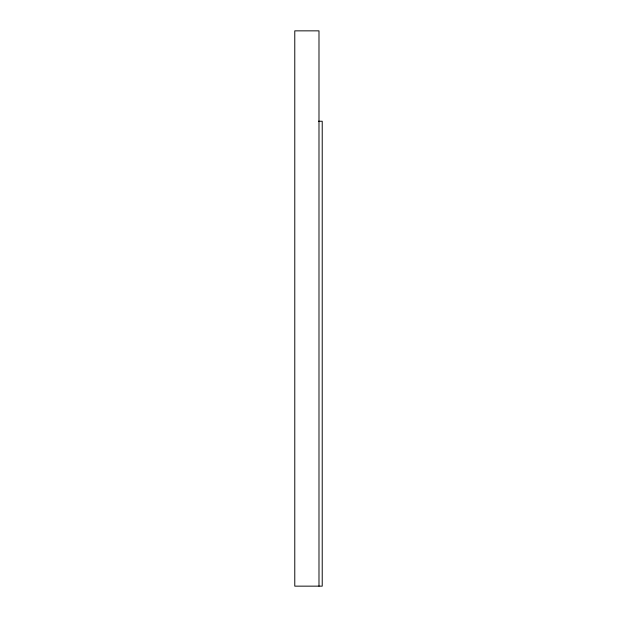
<?xml version="1.0" encoding="UTF-8"?>
<svg xmlns="http://www.w3.org/2000/svg" width="617" height="617" viewBox="0 0 617 617"><rect width="100%" height="100%" fill="white"/><g stroke="black" fill="none" stroke-linecap="round" stroke-linejoin="round"><path stroke-width="0.93" d="M318.434 121.248L322.221 121.248L322.221 586.15L294.779 586.15L294.779 30.85L318.989 30.85L318.989 586.15"/></g></svg>
